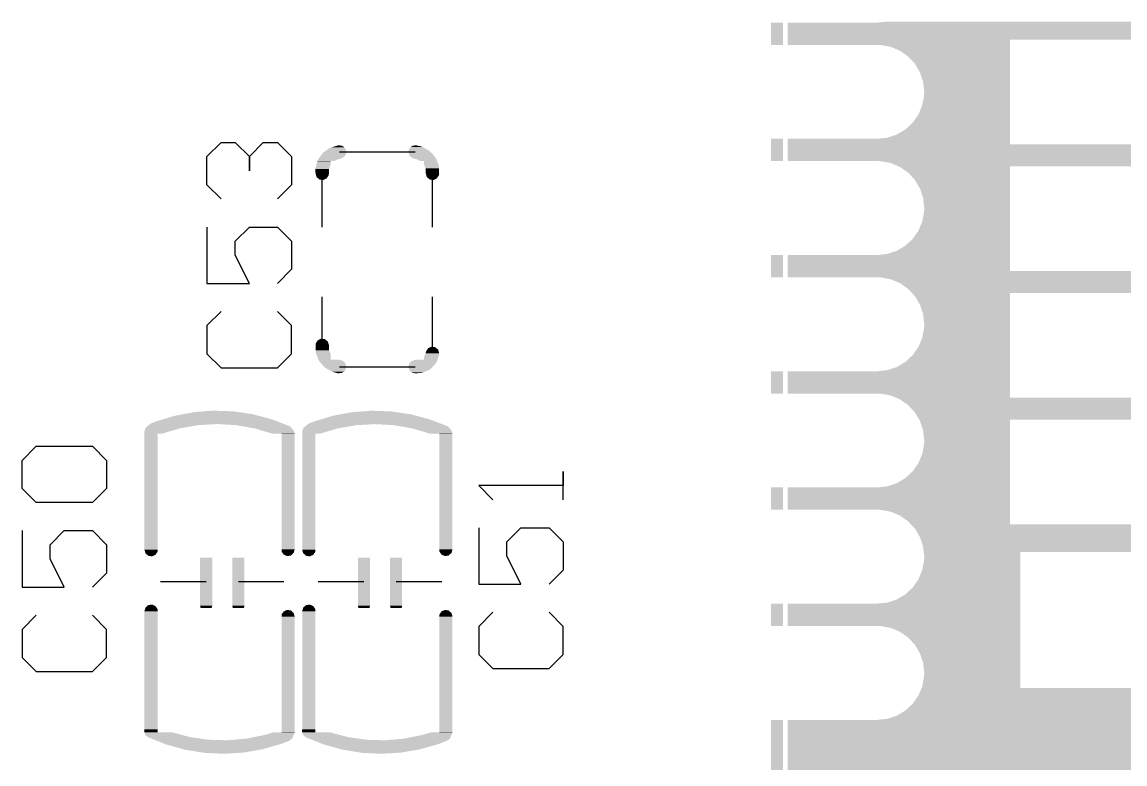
# Model space of a CAD drawing. Extents: x 0 to 3.48, y -0.08 to 2.34.
# Drawn here: x 0.823 to 1.234, y 1.3798 to 1.6562 of the extents above; entities that cross this region are included whole.
import ezdxf

# ---------------------------------------------------------------- set-up
doc = ezdxf.new("R2010")
doc.units = 0
doc.layers.add('GTO', color=7, linetype='Continuous')

msp = doc.modelspace()

# ---------------------------------------------------------------- linework, layer by layer
at = {"layer": 'GTO'}
for points in [[(0.8972, 1.5903), (0.8919, 1.5956), (0.8919, 1.6061), (0.8972, 1.6113), (0.9024, 1.6113), (0.9077, 1.6061), (0.9077, 1.6008), (0.9077, 1.6061), (0.9129, 1.6113), (0.9182, 1.6113), (0.9234, 1.6061), (0.9234, 1.5956), (0.9182, 1.5903)], [(0.94135, 1.60781), (0.96946, 1.60781)], [(0.93486, 1.5798), (0.93486, 1.59981)], [(0.97594, 1.5798), (0.97594, 1.59981)], [(0.8919, 1.5798), (0.8919, 1.5588), (0.9077, 1.5588), (0.9024, 1.5693), (0.9024, 1.5746), (0.9077, 1.5798), (0.9182, 1.5798), (0.9234, 1.5746), (0.9234, 1.5641), (0.9182, 1.5588)], [(0.93486, 1.53579), (0.93486, 1.5538)], [(0.97594, 1.53279), (0.97594, 1.5538)], [(0.8972, 1.5484), (0.8919, 1.5431), (0.8919, 1.5326), (0.8972, 1.5274), (0.9182, 1.5274), (0.9234, 1.5326), (0.9234, 1.5431), (0.9182, 1.5484)], [(0.94135, 1.52779), (0.96946, 1.52779)], [(0.8282, 1.4772), (0.823, 1.4824), (0.823, 1.4929), (0.8282, 1.4982), (0.8492, 1.4982), (0.8545, 1.4929), (0.8545, 1.4824), (0.8492, 1.4772), (0.8282, 1.4772)], [(1.0247, 1.4782), (1.0247, 1.4887), (1.0247, 1.4835), (0.9932, 1.4835), (0.9984, 1.4782)], [(0.9932, 1.4678), (0.9932, 1.4468), (1.0089, 1.4468), (1.0037, 1.4573), (1.0037, 1.4625), (1.0089, 1.4678), (1.0194, 1.4678), (1.0247, 1.4625), (1.0247, 1.452), (1.0194, 1.4468)], [(0.823, 1.4667), (0.823, 1.4457), (0.8387, 1.4457), (0.8335, 1.4562), (0.8335, 1.4614), (0.8387, 1.4667), (0.8492, 1.4667), (0.8545, 1.4614), (0.8545, 1.4509), (0.8492, 1.4457)], [(0.8746, 1.4477), (0.8916, 1.4477)], [(0.9036, 1.4477), (0.9206, 1.4477)], [(0.9334, 1.4477), (0.9504, 1.4477)], [(0.9624, 1.4477), (0.9794, 1.4477)], [(0.8282, 1.4352), (0.823, 1.4299), (0.823, 1.4194), (0.8282, 1.4142), (0.8492, 1.4142), (0.8545, 1.4194), (0.8545, 1.4299), (0.8492, 1.4352)], [(0.9984, 1.4363), (0.9932, 1.431), (0.9932, 1.4205), (0.9984, 1.4153), (1.0194, 1.4153), (1.0247, 1.4205), (1.0247, 1.431), (1.0194, 1.4363)]]:
    msp.add_lwpolyline(points, dxfattribs=at)
for points in [[(1.1417, 1.656), (1.14542, 1.6564), (1.34865, 1.656), (1.34865, 1.6564)], [(1.10205, 1.6477), (1.10205, 1.656), (1.10655, 1.6477), (1.10655, 1.656)], [(1.10205, 1.656), (1.10205, 1.656), (1.10655, 1.656), (1.10205, 1.656)], [(1.10825, 1.6497), (1.10825, 1.656), (1.34865, 1.6497), (1.34865, 1.656)], [(1.10825, 1.64969), (1.10825, 1.6497), (1.19113, 1.64969), (1.19114, 1.6497)], [(1.10825, 1.6477), (1.10825, 1.64969), (1.19113, 1.6477), (1.19113, 1.64969)], [(1.14299, 1.64765), (1.1417, 1.6477), (1.19113, 1.64765), (1.19113, 1.6477)], [(1.14666, 1.64698), (1.14299, 1.64765), (1.19113, 1.64698), (1.19113, 1.64765)], [(1.15011, 1.64555), (1.14666, 1.64698), (1.19113, 1.64555), (1.19113, 1.64698)], [(1.15318, 1.64341), (1.15011, 1.64555), (1.19113, 1.64341), (1.19113, 1.64555)], [(1.15572, 1.64068), (1.15318, 1.64341), (1.19113, 1.64068), (1.19113, 1.64341)], [(1.15762, 1.63746), (1.15572, 1.64068), (1.19113, 1.63746), (1.19113, 1.64068)], [(1.1588, 1.63392), (1.15762, 1.63746), (1.19113, 1.63392), (1.19113, 1.63746)], [(1.1592, 1.6302), (1.1588, 1.63392), (1.19113, 1.6302), (1.19113, 1.63392)], [(1.15848, 1.62524), (1.15915, 1.62892), (1.19113, 1.62524), (1.19113, 1.62892)], [(1.15915, 1.62892), (1.1592, 1.6302), (1.19113, 1.62892), (1.19113, 1.6302)], [(1.15705, 1.62179), (1.15848, 1.62524), (1.19113, 1.62179), (1.19113, 1.62524)], [(1.15491, 1.61872), (1.15705, 1.62179), (1.19113, 1.61872), (1.19113, 1.62179)], [(1.14896, 1.61428), (1.15218, 1.61618), (1.19113, 1.61428), (1.19113, 1.61618)], [(1.15218, 1.61618), (1.15491, 1.61872), (1.19113, 1.61618), (1.19113, 1.61872)], [(1.10205, 1.6044), (1.10205, 1.6127), (1.10655, 1.6044), (1.10655, 1.6127)], [(1.10205, 1.6127), (1.10205, 1.6127), (1.10655, 1.6127), (1.10205, 1.6127)], [(1.10825, 1.61071), (1.10825, 1.6127), (1.19113, 1.61071), (1.19113, 1.6127)], [(1.1417, 1.6127), (1.14542, 1.6131), (1.19113, 1.6127), (1.19113, 1.6131)], [(1.14542, 1.6131), (1.14896, 1.61428), (1.19113, 1.6131), (1.19113, 1.61428)], [(0.93415, 1.60618), (0.93484, 1.60712), (0.94324, 1.60618), (0.94367, 1.60712)], [(0.93484, 1.60712), (0.93516, 1.60745), (0.94367, 1.60712), (0.94382, 1.60745)], [(0.93516, 1.60745), (0.93543, 1.60771), (0.94382, 1.60745), (0.94384, 1.60771)], [(0.93543, 1.60771), (0.93558, 1.60781), (0.94384, 1.60771), (0.94385, 1.60781)], [(0.93558, 1.60781), (0.93748, 1.60914), (0.94385, 1.60781), (0.94346, 1.60914)], [(0.93748, 1.60914), (0.93751, 1.60916), (0.94346, 1.60914), (0.94346, 1.60916)], [(0.93751, 1.60916), (0.9382, 1.60949), (0.94346, 1.60916), (0.94308, 1.60949)], [(0.9382, 1.60949), (0.9402, 1.61008), (0.94308, 1.60949), (0.9424, 1.61008)], [(0.9402, 1.61008), (0.94064, 1.61021), (0.9424, 1.61008), (0.94155, 1.61021)], [(0.94064, 1.61021), (0.94102, 1.61029), (0.94155, 1.61021), (0.94102, 1.61029)], [(0.96696, 1.60789), (0.96697, 1.60807), (0.97517, 1.60789), (0.97493, 1.60807)], [(0.96696, 1.60781), (0.96696, 1.60789), (0.97524, 1.60781), (0.97517, 1.60789)], [(0.96735, 1.60647), (0.96696, 1.60781), (0.97646, 1.60647), (0.97524, 1.60781)], [(0.96697, 1.60807), (0.9671, 1.6084), (0.97493, 1.60807), (0.97452, 1.6084)], [(0.9671, 1.6084), (0.9675, 1.60937), (0.97452, 1.6084), (0.97275, 1.60937)], [(0.9675, 1.60937), (0.96784, 1.60961), (0.97275, 1.60937), (0.97232, 1.60961)], [(0.96784, 1.60961), (0.96817, 1.60985), (0.97232, 1.60961), (0.9717, 1.60985)], [(0.96817, 1.60985), (0.96864, 1.61018), (0.9717, 1.60985), (0.97032, 1.61018)], [(0.96864, 1.61018), (0.97004, 1.61025), (0.97032, 1.61018), (0.97004, 1.61025)], [(1.10825, 1.6107), (1.10825, 1.61071), (1.19113, 1.6107), (1.19113, 1.61071)], [(1.10825, 1.6044), (1.10825, 1.6107), (1.34865, 1.6044), (1.34865, 1.6107)], [(1.10825, 1.6107), (1.10825, 1.6107), (1.24187, 1.6107), (1.19113, 1.6107)], [(0.93255, 1.60259), (0.93266, 1.603), (0.93774, 1.60259), (0.93803, 1.603)], [(0.93266, 1.603), (0.93304, 1.60435), (0.93803, 1.603), (0.93803, 1.60435)], [(0.93304, 1.60436), (0.93309, 1.60447), (0.93803, 1.60436), (0.93803, 1.60447)], [(0.93304, 1.60435), (0.93304, 1.60436), (0.93803, 1.60435), (0.93803, 1.60436)], [(0.93309, 1.60448), (0.93325, 1.60481), (0.93953, 1.60448), (0.94001, 1.60481)], [(0.93309, 1.60447), (0.93309, 1.60448), (0.93803, 1.60447), (0.93803, 1.60448)], [(0.93325, 1.60481), (0.93342, 1.60515), (0.94001, 1.60481), (0.94116, 1.60515)], [(0.93342, 1.60515), (0.93361, 1.60542), (0.94116, 1.60515), (0.94206, 1.60542)], [(0.93361, 1.60542), (0.93415, 1.60618), (0.94206, 1.60542), (0.94324, 1.60618)], [(0.9678, 1.60608), (0.96735, 1.60647), (0.97682, 1.60608), (0.97646, 1.60647)], [(0.9684, 1.60555), (0.9678, 1.60608), (0.97715, 1.60555), (0.97682, 1.60608)], [(0.96887, 1.60538), (0.9684, 1.60555), (0.97725, 1.60538), (0.97715, 1.60555)], [(0.96904, 1.60535), (0.96887, 1.60538), (0.97728, 1.60535), (0.97725, 1.60538)], [(0.9702, 1.60506), (0.96904, 1.60535), (0.9774, 1.60506), (0.97728, 1.60535)], [(0.97128, 1.60448), (0.97021, 1.60506), (0.97764, 1.60448), (0.9774, 1.60506)], [(0.97128, 1.60447), (0.97128, 1.60448), (0.97764, 1.60447), (0.97764, 1.60448)], [(0.97278, 1.60313), (0.97278, 1.60447), (0.97819, 1.60313), (0.97764, 1.60447)], [(0.97278, 1.60309), (0.97278, 1.60313), (0.9782, 1.60309), (0.97819, 1.60313)], [(0.97282, 1.60304), (0.97278, 1.60309), (0.97821, 1.60304), (0.9782, 1.60309)], [(0.97314, 1.60225), (0.97282, 1.60304), (0.97837, 1.60225), (0.97821, 1.60304)], [(1.14299, 1.60435), (1.1417, 1.6044), (1.34865, 1.60435), (1.34865, 1.6044)], [(1.14666, 1.60368), (1.14299, 1.60435), (1.34865, 1.60368), (1.34865, 1.60435)], [(1.1495, 1.6025), (1.14666, 1.60368), (1.34865, 1.6025), (1.34865, 1.60368)], [(0.93231, 1.60139), (0.9324, 1.60206), (0.9374, 1.60139), (0.93759, 1.60206)], [(0.93231, 1.60132), (0.93231, 1.60139), (0.93738, 1.60132), (0.9374, 1.60139)], [(0.93232, 1.6011), (0.93231, 1.60132), (0.93732, 1.6011), (0.93738, 1.60132)], [(0.93232, 1.60109), (0.93232, 1.6011), (0.93732, 1.60109), (0.93732, 1.6011)], [(0.93236, 1.59989), (0.93232, 1.60109), (0.93736, 1.59989), (0.93732, 1.60109)], [(0.93236, 1.59981), (0.93236, 1.59989), (0.93736, 1.59981), (0.93736, 1.59989)], [(0.93236, 1.59973), (0.93236, 1.59981), (0.93735, 1.59973), (0.93736, 1.59981)], [(0.93255, 1.59914), (0.93236, 1.59973), (0.93727, 1.59914), (0.93735, 1.59973)], [(0.9324, 1.60206), (0.93255, 1.60259), (0.93759, 1.60206), (0.93774, 1.60259)], [(0.9328, 1.5984), (0.93255, 1.59914), (0.93681, 1.5984), (0.93727, 1.59914)], [(0.97317, 1.6022), (0.97314, 1.60225), (0.97838, 1.6022), (0.97837, 1.60225)], [(0.97339, 1.60166), (0.97317, 1.6022), (0.97839, 1.60166), (0.97838, 1.6022)], [(0.97339, 1.60165), (0.97339, 1.60166), (0.97839, 1.60165), (0.97839, 1.60166)], [(0.97344, 1.59988), (0.97339, 1.60165), (0.97844, 1.59988), (0.97839, 1.60165)], [(0.97344, 1.59981), (0.97344, 1.59988), (0.97844, 1.59981), (0.97844, 1.59988)], [(0.97345, 1.59974), (0.97344, 1.59981), (0.97843, 1.59974), (0.97844, 1.59981)], [(0.97363, 1.59917), (0.97345, 1.59974), (0.97835, 1.59917), (0.97843, 1.59974)], [(0.97388, 1.59841), (0.97363, 1.59917), (0.97789, 1.59841), (0.97835, 1.59917)], [(1.14952, 1.60249), (1.1495, 1.6025), (1.19113, 1.60249), (1.19114, 1.6025)], [(1.15011, 1.60225), (1.14952, 1.60249), (1.19113, 1.60225), (1.19113, 1.60249)], [(1.15318, 1.60011), (1.15011, 1.60225), (1.19113, 1.60011), (1.19113, 1.60225)], [(1.15572, 1.59738), (1.15318, 1.60011), (1.19113, 1.59738), (1.19113, 1.60011)], [(0.93334, 1.59795), (0.9328, 1.5984), (0.93653, 1.59795), (0.93681, 1.5984)], [(0.93388, 1.59751), (0.93334, 1.59795), (0.93562, 1.59751), (0.93653, 1.59795)], [(0.93527, 1.59735), (0.93388, 1.59751), (0.93527, 1.59735), (0.93562, 1.59751)], [(0.97442, 1.59797), (0.97388, 1.59841), (0.97762, 1.59797), (0.97789, 1.59841)], [(0.97497, 1.59753), (0.97442, 1.59797), (0.9767, 1.59753), (0.97762, 1.59797)], [(0.97636, 1.59736), (0.97497, 1.59753), (0.97636, 1.59736), (0.9767, 1.59753)], [(1.15762, 1.59416), (1.15572, 1.59738), (1.19113, 1.59416), (1.19113, 1.59738)], [(1.1588, 1.59062), (1.15762, 1.59416), (1.19113, 1.59062), (1.19113, 1.59416)], [(1.1592, 1.5869), (1.1588, 1.59062), (1.19113, 1.5869), (1.19113, 1.59062)], [(1.15915, 1.58562), (1.1592, 1.5869), (1.19113, 1.58562), (1.19113, 1.5869)], [(1.15848, 1.58194), (1.15915, 1.58562), (1.19113, 1.58194), (1.19113, 1.58562)], [(1.15491, 1.57542), (1.15705, 1.57849), (1.19113, 1.57542), (1.19113, 1.57849)], [(1.15705, 1.57849), (1.15848, 1.58194), (1.19113, 1.57849), (1.19113, 1.58194)], [(1.15218, 1.57288), (1.15491, 1.57542), (1.19113, 1.57288), (1.19113, 1.57542)], [(1.14542, 1.5698), (1.14896, 1.57098), (1.19113, 1.5698), (1.19113, 1.57098)], [(1.14896, 1.57098), (1.15218, 1.57288), (1.19113, 1.57098), (1.19113, 1.57288)], [(1.10205, 1.5611), (1.10205, 1.5694), (1.10655, 1.5611), (1.10655, 1.5694)], [(1.10205, 1.5694), (1.10205, 1.5694), (1.10655, 1.5694), (1.10205, 1.5694)], [(1.10825, 1.56351), (1.10825, 1.5694), (1.19113, 1.56351), (1.19113, 1.5694)], [(1.1417, 1.5694), (1.14542, 1.5698), (1.19113, 1.5694), (1.19113, 1.5698)], [(1.10825, 1.5635), (1.10825, 1.56351), (1.19113, 1.5635), (1.19113, 1.56351)], [(1.10825, 1.5611), (1.10825, 1.5635), (1.80115, 1.5611), (1.80115, 1.5635)], [(1.10825, 1.5635), (1.10825, 1.5635), (1.24187, 1.5635), (1.19113, 1.5635)], [(1.14299, 1.56105), (1.1417, 1.5611), (1.75926, 1.56105), (1.7597, 1.5611)], [(1.14491, 1.5607), (1.14299, 1.56105), (1.75599, 1.5607), (1.75926, 1.56105)], [(1.14666, 1.56038), (1.14491, 1.5607), (1.75503, 1.56038), (1.75599, 1.5607)], [(1.14873, 1.55952), (1.14666, 1.56038), (1.75244, 1.55952), (1.75503, 1.56038)], [(1.15011, 1.55895), (1.14873, 1.55952), (1.75147, 1.55895), (1.75244, 1.55952)], [(1.15202, 1.55762), (1.15011, 1.55895), (1.74923, 1.55762), (1.75147, 1.55895)], [(1.15318, 1.55681), (1.15202, 1.55762), (1.74836, 1.55681), (1.74923, 1.55762)], [(1.15458, 1.5553), (1.15318, 1.55681), (1.74673, 1.5553), (1.74836, 1.55681)], [(1.15459, 1.55529), (1.15458, 1.5553), (1.19113, 1.55529), (1.19114, 1.5553)], [(1.15572, 1.55408), (1.15459, 1.55529), (1.19113, 1.55408), (1.19113, 1.55529)], [(1.15762, 1.55086), (1.15572, 1.55408), (1.19113, 1.55086), (1.19113, 1.55408)], [(1.1588, 1.54732), (1.15762, 1.55086), (1.19113, 1.54732), (1.19113, 1.55086)], [(1.1592, 1.5436), (1.1588, 1.54732), (1.19113, 1.5436), (1.19113, 1.54732)], [(1.15848, 1.53864), (1.15915, 1.54232), (1.19113, 1.53864), (1.19113, 1.54232)], [(1.15915, 1.54232), (1.1592, 1.5436), (1.19113, 1.54232), (1.19113, 1.5436)], [(0.93245, 1.53644), (0.93291, 1.53719), (0.93717, 1.53644), (0.93692, 1.53719)], [(0.93291, 1.53719), (0.93319, 1.53763), (0.93692, 1.53719), (0.93638, 1.53763)], [(0.93319, 1.53763), (0.93411, 1.53807), (0.93638, 1.53763), (0.93584, 1.53807)], [(0.93411, 1.53807), (0.93445, 1.53824), (0.93584, 1.53807), (0.93445, 1.53824)], [(1.15705, 1.53519), (1.15848, 1.53864), (1.19113, 1.53519), (1.19113, 1.53864)], [(0.93236, 1.53579), (0.93237, 1.53586), (0.93736, 1.53579), (0.93736, 1.53586)], [(0.93236, 1.53572), (0.93236, 1.53579), (0.93736, 1.53572), (0.93736, 1.53579)], [(0.93241, 1.53395), (0.93236, 1.53572), (0.93741, 1.53395), (0.93736, 1.53572)], [(0.93237, 1.53586), (0.93245, 1.53644), (0.93736, 1.53586), (0.93717, 1.53644)], [(0.93243, 1.53341), (0.93241, 1.53395), (0.93764, 1.53341), (0.93741, 1.53395)], [(0.93243, 1.53335), (0.93243, 1.53341), (0.93766, 1.53335), (0.93764, 1.53341)], [(0.9326, 1.53256), (0.93243, 1.53335), (0.93798, 1.53256), (0.93766, 1.53335)], [(0.97334, 1.53279), (0.97347, 1.53312), (0.97844, 1.53279), (0.97835, 1.53312)], [(0.97347, 1.53312), (0.97356, 1.53352), (0.97835, 1.53312), (0.97823, 1.53352)], [(0.97356, 1.53352), (0.97396, 1.53413), (0.97823, 1.53352), (0.97805, 1.53413)], [(0.97396, 1.53413), (0.97433, 1.53469), (0.97805, 1.53413), (0.97741, 1.53469)], [(0.97433, 1.53469), (0.97514, 1.53505), (0.97741, 1.53469), (0.97699, 1.53505)], [(0.97514, 1.53505), (0.97561, 1.53526), (0.97699, 1.53505), (0.97561, 1.53526)], [(1.15491, 1.53212), (1.15705, 1.53519), (1.19113, 1.53212), (1.19113, 1.53519)], [(0.93261, 1.53251), (0.9326, 1.53256), (0.93803, 1.53251), (0.93798, 1.53256)], [(0.93262, 1.53247), (0.93261, 1.53251), (0.93803, 1.53247), (0.93803, 1.53251)], [(0.93345, 1.53043), (0.93262, 1.53247), (0.93803, 1.53043), (0.93803, 1.53247)], [(0.93353, 1.53025), (0.93346, 1.53043), (0.94177, 1.53025), (0.94106, 1.53043)], [(0.93355, 1.53022), (0.93353, 1.53025), (0.94193, 1.53022), (0.94177, 1.53025)], [(0.93365, 1.53005), (0.93355, 1.53022), (0.9424, 1.53005), (0.94193, 1.53022)], [(0.93399, 1.52952), (0.93365, 1.53005), (0.94301, 1.52952), (0.9424, 1.53005)], [(0.93435, 1.52913), (0.93399, 1.52952), (0.94346, 1.52913), (0.94301, 1.52952)], [(0.93557, 1.52779), (0.93435, 1.52913), (0.94385, 1.52779), (0.94346, 1.52913)], [(0.96726, 1.52885), (0.96787, 1.52968), (0.97702, 1.52885), (0.97753, 1.52968)], [(0.96787, 1.52968), (0.96792, 1.52976), (0.97753, 1.52968), (0.97756, 1.52976)], [(0.96792, 1.52976), (0.96923, 1.53027), (0.97756, 1.52976), (0.97775, 1.53027)], [(0.96923, 1.53027), (0.97084, 1.53042), (0.97775, 1.53027), (0.9778, 1.53042)], [(0.97084, 1.53042), (0.97084, 1.53043), (0.9778, 1.53042), (0.9778, 1.53043)], [(0.97277, 1.53043), (0.97278, 1.53043), (0.9778, 1.53043), (0.97781, 1.53043)], [(0.97278, 1.53163), (0.97281, 1.53166), (0.97825, 1.53163), (0.97826, 1.53166)], [(0.97278, 1.53043), (0.97278, 1.53163), (0.97781, 1.53043), (0.97825, 1.53163)], [(0.97281, 1.53166), (0.97301, 1.53188), (0.97826, 1.53166), (0.97831, 1.53188)], [(0.97301, 1.53188), (0.97314, 1.53222), (0.97831, 1.53188), (0.97839, 1.53222)], [(0.97314, 1.53222), (0.97323, 1.53248), (0.97839, 1.53222), (0.97843, 1.53248)], [(0.97323, 1.53248), (0.97334, 1.53279), (0.97843, 1.53248), (0.97844, 1.53279)], [(1.14896, 1.52768), (1.15218, 1.52958), (1.19113, 1.52768), (1.19113, 1.52958)], [(1.15218, 1.52958), (1.15491, 1.53212), (1.19113, 1.52958), (1.19113, 1.53212)], [(0.93564, 1.52771), (0.93557, 1.52779), (0.94384, 1.52771), (0.94385, 1.52779)], [(0.93587, 1.52753), (0.93564, 1.52771), (0.94383, 1.52753), (0.94384, 1.52771)], [(0.93629, 1.5272), (0.93587, 1.52753), (0.9437, 1.5272), (0.94383, 1.52753)], [(0.93805, 1.52623), (0.93629, 1.5272), (0.9433, 1.52623), (0.9437, 1.5272)], [(0.93849, 1.52599), (0.93805, 1.52623), (0.94297, 1.52599), (0.9433, 1.52623)], [(0.93911, 1.52575), (0.93849, 1.52599), (0.94263, 1.52575), (0.94297, 1.52599)], [(0.94049, 1.52542), (0.93911, 1.52575), (0.94216, 1.52542), (0.94263, 1.52575)], [(0.94076, 1.52535), (0.94049, 1.52542), (0.94076, 1.52535), (0.94216, 1.52542)], [(0.96696, 1.52779), (0.9671, 1.52863), (0.97603, 1.52779), (0.97681, 1.52863)], [(0.96711, 1.52726), (0.96696, 1.52779), (0.97554, 1.52726), (0.97603, 1.52779)], [(0.9671, 1.52863), (0.96726, 1.52885), (0.97681, 1.52863), (0.97702, 1.52885)], [(0.96727, 1.52671), (0.96711, 1.52726), (0.9748, 1.52671), (0.97554, 1.52726)], [(0.96735, 1.52644), (0.96727, 1.52671), (0.97424, 1.52644), (0.9748, 1.52671)], [(0.96815, 1.52574), (0.96735, 1.52644), (0.97279, 1.52574), (0.97424, 1.52644)], [(0.9684, 1.52552), (0.96815, 1.52574), (0.97199, 1.52552), (0.97279, 1.52574)], [(0.96848, 1.5255), (0.9684, 1.52552), (0.97194, 1.5255), (0.97199, 1.52552)], [(0.96969, 1.5253), (0.96848, 1.5255), (0.96969, 1.5253), (0.97194, 1.5255)], [(1.10205, 1.5178), (1.10205, 1.5261), (1.10655, 1.5178), (1.10655, 1.5261)], [(1.10205, 1.5261), (1.10205, 1.5261), (1.10655, 1.5261), (1.10205, 1.5261)], [(1.10825, 1.5178), (1.10825, 1.5261), (1.19113, 1.5178), (1.19113, 1.5261)], [(1.1417, 1.5261), (1.14542, 1.5265), (1.19113, 1.5261), (1.19113, 1.5265)], [(1.14542, 1.5265), (1.14896, 1.52768), (1.19113, 1.5265), (1.19113, 1.52768)], [(1.14299, 1.51775), (1.1417, 1.5178), (1.19113, 1.51775), (1.19113, 1.5178)], [(1.14666, 1.51708), (1.14299, 1.51775), (1.19113, 1.51708), (1.19113, 1.51775)], [(1.14852, 1.51631), (1.14666, 1.51708), (1.19113, 1.51631), (1.19113, 1.51708)], [(1.14854, 1.5163), (1.14852, 1.51631), (1.19113, 1.5163), (1.19113, 1.51631)], [(1.15011, 1.51565), (1.14854, 1.5163), (1.2659, 1.51565), (1.2659, 1.5163)], [(1.14854, 1.5163), (1.14854, 1.5163), (1.24187, 1.5163), (1.19113, 1.5163)], [(1.15318, 1.51351), (1.15011, 1.51565), (1.2659, 1.51351), (1.2659, 1.51565)], [(1.15572, 1.51078), (1.15318, 1.51351), (1.2659, 1.51078), (1.2659, 1.51351)], [(0.87587, 1.50828), (0.87997, 1.50952), (0.91584, 1.50828), (0.91105, 1.50952)], [(0.87997, 1.50952), (0.88309, 1.51011), (0.91105, 1.50952), (0.90881, 1.51011)], [(0.88309, 1.51011), (0.88711, 1.51086), (0.90881, 1.51011), (0.90363, 1.51086)], [(0.88711, 1.51086), (0.89101, 1.51116), (0.90363, 1.51086), (0.90162, 1.51116)], [(0.89101, 1.51116), (0.89436, 1.51141), (0.90162, 1.51116), (0.89436, 1.51141)], [(0.93477, 1.50827), (0.93877, 1.50949), (0.97463, 1.50827), (0.96993, 1.50949)], [(0.93877, 1.50949), (0.94199, 1.5101), (0.96993, 1.50949), (0.9676, 1.5101)], [(0.94199, 1.5101), (0.94591, 1.51084), (0.9676, 1.5101), (0.96251, 1.51084)], [(0.94591, 1.51084), (0.94991, 1.51114), (0.96251, 1.51084), (0.96041, 1.51114)], [(0.94991, 1.51114), (0.95315, 1.51139), (0.96041, 1.51114), (0.95315, 1.51139)], [(1.15736, 1.508), (1.15572, 1.51078), (1.2659, 1.508), (1.2659, 1.51078)], [(0.8686, 1.5036), (0.86891, 1.50479), (0.87768, 1.5036), (0.88174, 1.50479)], [(0.86891, 1.50479), (0.86896, 1.50485), (0.88174, 1.50479), (0.88193, 1.50485)], [(0.86896, 1.50485), (0.86989, 1.50579), (0.88193, 1.50485), (0.88738, 1.50579)], [(0.86989, 1.50579), (0.87021, 1.50603), (0.88739, 1.50579), (0.88882, 1.50603)], [(0.86989, 1.50579), (0.86989, 1.50579), (0.88738, 1.50579), (0.88739, 1.50579)], [(0.87021, 1.50603), (0.87071, 1.50642), (0.88882, 1.50603), (0.89579, 1.50642)], [(0.87071, 1.50642), (0.87097, 1.50662), (0.92068, 1.50642), (0.92017, 1.50662)], [(0.87097, 1.50662), (0.87302, 1.50741), (0.92017, 1.50662), (0.91811, 1.50741)], [(0.87302, 1.50741), (0.87587, 1.50828), (0.91811, 1.50741), (0.91584, 1.50828)], [(0.90276, 1.50601), (0.89579, 1.50642), (0.92176, 1.50601), (0.92068, 1.50642)], [(0.90465, 1.50568), (0.90276, 1.50601), (0.92262, 1.50568), (0.92176, 1.50601)], [(0.90555, 1.50552), (0.90465, 1.50568), (0.92292, 1.50552), (0.92262, 1.50568)], [(0.90964, 1.50481), (0.90555, 1.50552), (0.92356, 1.50481), (0.92292, 1.50552)], [(0.91074, 1.50448), (0.90964, 1.50481), (0.92385, 1.50448), (0.92356, 1.50481)], [(0.91075, 1.50448), (0.91074, 1.50448), (0.92386, 1.50448), (0.92385, 1.50448)], [(0.91222, 1.50404), (0.91075, 1.50448), (0.92421, 1.50404), (0.92386, 1.50448)], [(0.9274, 1.5036), (0.92776, 1.50482), (0.93658, 1.5036), (0.94073, 1.50482)], [(0.92776, 1.50482), (0.9278, 1.50495), (0.94073, 1.50482), (0.94149, 1.50495)], [(0.9278, 1.50495), (0.92885, 1.50587), (0.94149, 1.50495), (0.9468, 1.50587)], [(0.92885, 1.50587), (0.92886, 1.50587), (0.9468, 1.50587), (0.94682, 1.50587)], [(0.92886, 1.50587), (0.92904, 1.50601), (0.94682, 1.50587), (0.94761, 1.50601)], [(0.92904, 1.50601), (0.92958, 1.5064), (0.94761, 1.50601), (0.95458, 1.5064)], [(0.92958, 1.5064), (0.92987, 1.50662), (0.97953, 1.5064), (0.97897, 1.50662)], [(0.92987, 1.50662), (0.93183, 1.50737), (0.97897, 1.50662), (0.97699, 1.50737)], [(0.93183, 1.50737), (0.93477, 1.50827), (0.97699, 1.50737), (0.97463, 1.50827)], [(0.96155, 1.506), (0.95458, 1.5064), (0.98059, 1.506), (0.97953, 1.5064)], [(0.96337, 1.50568), (0.96155, 1.506), (0.98142, 1.50568), (0.98059, 1.506)], [(0.96428, 1.50552), (0.96337, 1.50568), (0.98172, 1.50552), (0.98142, 1.50568)], [(0.96843, 1.5048), (0.96428, 1.50552), (0.98237, 1.5048), (0.98172, 1.50552)], [(0.96951, 1.50448), (0.96843, 1.5048), (0.98265, 1.50448), (0.98237, 1.5048)], [(0.96952, 1.50448), (0.96951, 1.50448), (0.98266, 1.50448), (0.98265, 1.50448)], [(0.971, 1.50404), (0.96952, 1.50448), (0.98301, 1.50404), (0.98266, 1.50448)], [(1.15737, 1.50799), (1.15736, 1.508), (1.19113, 1.50799), (1.19114, 1.508)], [(1.15762, 1.50756), (1.15737, 1.50799), (1.19113, 1.50756), (1.19113, 1.50799)], [(1.1588, 1.50402), (1.15762, 1.50756), (1.19113, 1.50402), (1.19113, 1.50756)], [(0.8686, 1.50282), (0.8686, 1.5036), (0.87505, 1.50282), (0.87768, 1.5036)], [(0.8686, 1.4596), (0.8686, 1.50282), (0.87348, 1.4596), (0.87348, 1.50282)], [(0.91634, 1.50283), (0.91222, 1.50404), (0.92457, 1.50283), (0.92421, 1.50404)], [(0.91972, 1.50282), (0.91634, 1.50283), (0.92457, 1.50282), (0.92457, 1.50283)], [(0.91973, 1.5027), (0.91973, 1.50282), (0.9246, 1.5027), (0.92457, 1.50282)], [(0.91973, 1.4597), (0.91973, 1.5027), (0.9246, 1.4597), (0.9246, 1.5027)], [(0.9274, 1.50282), (0.9274, 1.5036), (0.93395, 1.50282), (0.93658, 1.5036)], [(0.9274, 1.50282), (0.9274, 1.50282), (0.93228, 1.50282), (0.93229, 1.50282)], [(0.9274, 1.4596), (0.9274, 1.50282), (0.93228, 1.4596), (0.93228, 1.50282)], [(0.97513, 1.50283), (0.971, 1.50404), (0.98337, 1.50283), (0.98301, 1.50404)], [(0.97852, 1.50282), (0.97513, 1.50283), (0.98337, 1.50282), (0.98337, 1.50283)], [(0.97853, 1.5027), (0.97853, 1.50282), (0.9834, 1.5027), (0.98337, 1.50282)], [(0.97853, 1.4597), (0.97853, 1.5027), (0.9834, 1.4597), (0.9834, 1.5027)], [(1.1592, 1.5003), (1.1588, 1.50402), (1.19113, 1.5003), (1.19113, 1.50402)], [(1.15915, 1.49902), (1.1592, 1.5003), (1.19113, 1.49902), (1.19113, 1.5003)], [(1.15848, 1.49534), (1.15915, 1.49902), (1.19113, 1.49534), (1.19113, 1.49902)], [(1.15705, 1.49189), (1.15848, 1.49534), (1.19113, 1.49189), (1.19113, 1.49534)], [(1.15218, 1.48628), (1.15491, 1.48882), (1.19113, 1.48628), (1.19113, 1.48882)], [(1.15491, 1.48882), (1.15705, 1.49189), (1.19113, 1.48882), (1.19113, 1.49189)], [(1.14542, 1.4832), (1.14896, 1.48438), (1.19113, 1.4832), (1.19113, 1.48438)], [(1.14896, 1.48438), (1.15218, 1.48628), (1.19113, 1.48438), (1.19113, 1.48628)], [(1.10205, 1.4745), (1.10205, 1.4828), (1.10655, 1.4745), (1.10655, 1.4828)], [(1.10205, 1.4828), (1.10205, 1.4828), (1.10655, 1.4828), (1.10205, 1.4828)], [(1.10825, 1.4745), (1.10825, 1.4828), (1.19113, 1.4745), (1.19113, 1.4828)], [(1.1417, 1.4828), (1.14542, 1.4832), (1.19113, 1.4828), (1.19113, 1.4832)], [(1.14299, 1.47445), (1.1417, 1.4745), (1.19113, 1.47445), (1.19113, 1.4745)], [(1.14666, 1.47378), (1.14299, 1.47445), (1.19113, 1.47378), (1.19113, 1.47445)], [(1.15011, 1.47235), (1.14666, 1.47378), (1.19113, 1.47235), (1.19113, 1.47378)], [(1.15318, 1.47021), (1.15011, 1.47235), (1.19113, 1.47021), (1.19113, 1.47235)], [(1.1543, 1.46901), (1.15318, 1.47021), (1.19113, 1.46901), (1.19113, 1.47021)], [(1.1543, 1.469), (1.1543, 1.46901), (1.19113, 1.469), (1.19113, 1.46901)], [(1.15479, 1.46848), (1.1543, 1.469), (1.74649, 1.46848), (1.74705, 1.469)], [(1.1543, 1.469), (1.1543, 1.469), (1.24187, 1.469), (1.19113, 1.469)], [(1.15572, 1.46748), (1.15479, 1.46848), (1.74579, 1.46748), (1.74649, 1.46848)], [(1.15694, 1.46541), (1.15572, 1.46748), (1.74435, 1.46541), (1.74579, 1.46748)], [(1.15762, 1.46426), (1.15694, 1.46541), (1.74388, 1.46426), (1.74435, 1.46541)], [(1.15839, 1.46196), (1.15762, 1.46426), (1.74292, 1.46196), (1.74388, 1.46426)], [(0.86883, 1.45882), (0.8686, 1.4596), (0.87348, 1.45882), (0.87348, 1.4596)], [(0.91973, 1.45892), (0.91973, 1.4597), (0.92438, 1.45892), (0.9246, 1.4597)], [(0.92763, 1.45882), (0.9274, 1.4596), (0.93228, 1.45882), (0.93228, 1.4596)], [(0.97853, 1.45892), (0.97853, 1.4597), (0.98318, 1.45892), (0.9834, 1.4597)], [(1.1588, 1.46071), (1.15839, 1.46196), (1.74269, 1.46071), (1.74292, 1.46196)], [(1.15901, 1.45878), (1.1588, 1.46071), (1.74234, 1.45878), (1.74269, 1.46071)], [(0.86899, 1.45826), (0.86883, 1.45882), (0.8731, 1.45826), (0.87348, 1.45882)], [(0.86964, 1.45769), (0.86899, 1.45826), (0.87271, 1.45769), (0.8731, 1.45826)], [(0.87005, 1.45733), (0.86964, 1.45769), (0.87191, 1.45733), (0.87271, 1.45769)], [(0.87143, 1.45712), (0.87005, 1.45733), (0.87143, 1.45712), (0.87191, 1.45733)], [(0.88935, 1.4387), (0.88935, 1.45658), (0.89385, 1.4387), (0.89385, 1.45658)], [(0.88935, 1.45658), (0.88935, 1.45658), (0.89385, 1.45658), (0.88935, 1.45658)], [(0.90135, 1.4387), (0.90135, 1.45658), (0.90585, 1.4387), (0.90585, 1.45658)], [(0.90135, 1.45658), (0.90135, 1.45658), (0.90585, 1.45658), (0.90135, 1.45658)], [(0.92009, 1.45839), (0.91973, 1.45892), (0.92423, 1.45839), (0.92438, 1.45892)], [(0.92052, 1.45777), (0.92009, 1.45839), (0.92354, 1.45777), (0.92423, 1.45839)], [(0.92126, 1.45745), (0.92052, 1.45777), (0.92319, 1.45745), (0.92354, 1.45777)], [(0.92181, 1.45722), (0.92126, 1.45745), (0.92181, 1.45722), (0.92319, 1.45745)], [(0.92779, 1.45826), (0.92763, 1.45882), (0.9319, 1.45826), (0.93228, 1.45882)], [(0.92844, 1.45769), (0.92779, 1.45826), (0.93151, 1.45769), (0.9319, 1.45826)], [(0.92885, 1.45733), (0.92844, 1.45769), (0.93071, 1.45733), (0.93151, 1.45769)], [(0.93023, 1.45712), (0.92885, 1.45733), (0.93023, 1.45712), (0.93071, 1.45733)], [(0.94815, 1.4387), (0.94815, 1.45658), (0.95265, 1.4387), (0.95265, 1.45658)], [(0.94815, 1.45658), (0.94815, 1.45658), (0.95265, 1.45658), (0.94815, 1.45658)], [(0.96015, 1.4387), (0.96015, 1.45658), (0.96465, 1.4387), (0.96465, 1.45658)], [(0.96015, 1.45658), (0.96015, 1.45658), (0.96465, 1.45658), (0.96015, 1.45658)], [(0.97889, 1.45839), (0.97853, 1.45892), (0.98303, 1.45839), (0.98318, 1.45892)], [(0.97932, 1.45777), (0.97889, 1.45839), (0.98234, 1.45777), (0.98303, 1.45839)], [(0.98006, 1.45745), (0.97932, 1.45777), (0.98199, 1.45745), (0.98234, 1.45777)], [(0.98061, 1.45722), (0.98006, 1.45745), (0.98061, 1.45722), (0.98199, 1.45745)], [(1.15848, 1.45204), (1.15915, 1.45572), (1.195, 1.45204), (1.195, 1.45572)], [(1.15901, 1.45877), (1.15901, 1.45878), (1.195, 1.45877), (1.19501, 1.45878)], [(1.1592, 1.457), (1.15901, 1.45877), (1.195, 1.457), (1.195, 1.45877)], [(1.15915, 1.45572), (1.1592, 1.457), (1.195, 1.45572), (1.195, 1.457)], [(1.15705, 1.44859), (1.15848, 1.45204), (1.195, 1.44859), (1.195, 1.45204)], [(1.15491, 1.44552), (1.15705, 1.44859), (1.195, 1.44552), (1.195, 1.44859)], [(1.14896, 1.44108), (1.15218, 1.44298), (1.195, 1.44108), (1.195, 1.44298)], [(1.15218, 1.44298), (1.15491, 1.44552), (1.195, 1.44298), (1.195, 1.44552)], [(0.86897, 1.43801), (0.86966, 1.43863), (0.87311, 1.43801), (0.87268, 1.43863)], [(0.86966, 1.43863), (0.87001, 1.43895), (0.87268, 1.43863), (0.87194, 1.43895)], [(0.87001, 1.43895), (0.8714, 1.43918), (0.87194, 1.43895), (0.8714, 1.43918)], [(0.88953, 1.43783), (0.88935, 1.4387), (0.89367, 1.43783), (0.89385, 1.4387)], [(0.90153, 1.43783), (0.90135, 1.4387), (0.90567, 1.43783), (0.90585, 1.4387)], [(0.92777, 1.43801), (0.92846, 1.43863), (0.93191, 1.43801), (0.93148, 1.43863)], [(0.92846, 1.43863), (0.92881, 1.43895), (0.93148, 1.43863), (0.93074, 1.43895)], [(0.92881, 1.43895), (0.9302, 1.43918), (0.93074, 1.43895), (0.9302, 1.43918)], [(0.94833, 1.43783), (0.94815, 1.4387), (0.95247, 1.43783), (0.95265, 1.4387)], [(0.96033, 1.43783), (0.96015, 1.4387), (0.96447, 1.43783), (0.96465, 1.4387)], [(1.10205, 1.4312), (1.10205, 1.4395), (1.10655, 1.4312), (1.10655, 1.4395)], [(1.10205, 1.4395), (1.10205, 1.4395), (1.10655, 1.4395), (1.10205, 1.4395)], [(1.10825, 1.4312), (1.10825, 1.4395), (1.195, 1.4312), (1.195, 1.4395)], [(1.1417, 1.4395), (1.14542, 1.4399), (1.195, 1.4395), (1.195, 1.4399)], [(1.14542, 1.4399), (1.14896, 1.44108), (1.195, 1.4399), (1.195, 1.44108)], [(0.8686, 1.4367), (0.86882, 1.43748), (0.87348, 1.4367), (0.87348, 1.43748)], [(0.8686, 1.3927), (0.8686, 1.4367), (0.87348, 1.3927), (0.87348, 1.4367)], [(0.86882, 1.43748), (0.86897, 1.43801), (0.87348, 1.43748), (0.87311, 1.43801)], [(0.91973, 1.43548), (0.92011, 1.43604), (0.92437, 1.43548), (0.92421, 1.43604)], [(0.91973, 1.4347), (0.91973, 1.43548), (0.9246, 1.4347), (0.92437, 1.43548)], [(0.91973, 1.3917), (0.91973, 1.4347), (0.9246, 1.3917), (0.9246, 1.4347)], [(0.92011, 1.43604), (0.92049, 1.43661), (0.92421, 1.43604), (0.92356, 1.43661)], [(0.92049, 1.43661), (0.92129, 1.43697), (0.92356, 1.43661), (0.92316, 1.43697)], [(0.92129, 1.43697), (0.92177, 1.43718), (0.92316, 1.43697), (0.92177, 1.43718)], [(0.9274, 1.4367), (0.92762, 1.43748), (0.93228, 1.4367), (0.93228, 1.43748)], [(0.9274, 1.3927), (0.9274, 1.4367), (0.93228, 1.3927), (0.93228, 1.4367)], [(0.92762, 1.43748), (0.92777, 1.43801), (0.93228, 1.43748), (0.93191, 1.43801)], [(0.97853, 1.43548), (0.97891, 1.43604), (0.98317, 1.43548), (0.98301, 1.43604)], [(0.97853, 1.4347), (0.97853, 1.43548), (0.9834, 1.4347), (0.98317, 1.43548)], [(0.97853, 1.3917), (0.97853, 1.4347), (0.9834, 1.3917), (0.9834, 1.4347)], [(0.97891, 1.43604), (0.97929, 1.43661), (0.98301, 1.43604), (0.98236, 1.43661)], [(0.97929, 1.43661), (0.98009, 1.43697), (0.98236, 1.43661), (0.98196, 1.43697)], [(0.98009, 1.43697), (0.98057, 1.43718), (0.98196, 1.43697), (0.98057, 1.43718)], [(1.14299, 1.43115), (1.1417, 1.4312), (1.195, 1.43115), (1.195, 1.4312)], [(1.14666, 1.43048), (1.14299, 1.43115), (1.195, 1.43048), (1.195, 1.43115)], [(1.15011, 1.42905), (1.14666, 1.43048), (1.195, 1.42905), (1.195, 1.43048)], [(1.15318, 1.42691), (1.15011, 1.42905), (1.195, 1.42691), (1.195, 1.42905)], [(1.15572, 1.42418), (1.15318, 1.42691), (1.195, 1.42418), (1.195, 1.42691)], [(1.15762, 1.42096), (1.15572, 1.42418), (1.195, 1.42096), (1.195, 1.42418)], [(1.1588, 1.41742), (1.15762, 1.42096), (1.195, 1.41742), (1.195, 1.42096)], [(1.1592, 1.4137), (1.1588, 1.41742), (1.195, 1.4137), (1.195, 1.41742)], [(1.15848, 1.40874), (1.15915, 1.41242), (1.195, 1.40874), (1.195, 1.41242)], [(1.15915, 1.41242), (1.1592, 1.4137), (1.195, 1.41242), (1.195, 1.4137)], [(1.15705, 1.40529), (1.15753, 1.40644), (1.74446, 1.40529), (1.74378, 1.40644)], [(1.15753, 1.40644), (1.15819, 1.40803), (1.74378, 1.40644), (1.74325, 1.40803)], [(1.15819, 1.40803), (1.15848, 1.40874), (1.195, 1.40803), (1.195, 1.40874)], [(1.15819, 1.40803), (1.15819, 1.40803), (1.23399, 1.40803), (1.19501, 1.40803)], [(1.15819, 1.40803), (1.15819, 1.40803), (1.19501, 1.40803), (1.195, 1.40803)], [(1.23399, 1.40803), (1.23399, 1.40803), (1.28119, 1.40803), (1.24221, 1.40803)], [(1.15304, 1.40049), (1.15491, 1.40222), (1.74823, 1.40049), (1.74661, 1.40222)], [(1.15491, 1.40222), (1.15561, 1.40322), (1.74661, 1.40222), (1.74568, 1.40322)], [(1.15561, 1.40322), (1.15705, 1.40529), (1.74568, 1.40322), (1.74446, 1.40529)], [(1.14638, 1.39692), (1.14896, 1.39778), (1.75474, 1.39692), (1.75268, 1.39778)], [(1.14896, 1.39778), (1.14993, 1.39835), (1.75268, 1.39778), (1.75129, 1.39835)], [(1.14993, 1.39835), (1.15218, 1.39968), (1.75129, 1.39835), (1.74938, 1.39968)], [(1.15218, 1.39968), (1.15304, 1.40049), (1.74938, 1.39968), (1.74823, 1.40049)], [(1.10205, 1.32346), (1.10205, 1.3962), (1.10655, 1.32346), (1.10655, 1.3962)], [(1.10205, 1.3962), (1.10205, 1.3962), (1.10655, 1.3962), (1.10205, 1.3962)], [(1.10825, 1.376), (1.10825, 1.3962), (1.80115, 1.376), (1.80115, 1.3962)], [(1.10825, 1.3962), (1.10825, 1.3962), (1.80115, 1.3962), (1.7597, 1.3962)], [(1.1417, 1.3962), (1.14214, 1.39625), (1.7597, 1.3962), (1.75842, 1.39625)], [(1.14214, 1.39625), (1.14542, 1.3966), (1.75842, 1.39625), (1.75649, 1.3966)], [(1.14542, 1.3966), (1.14638, 1.39692), (1.75649, 1.3966), (1.75474, 1.39692)], [(0.8685, 1.392), (0.8686, 1.3927), (0.87348, 1.392), (0.87348, 1.3927)], [(0.86862, 1.39158), (0.8685, 1.392), (0.87348, 1.39158), (0.87348, 1.392)], [(0.86889, 1.39066), (0.86863, 1.39158), (0.88236, 1.39066), (0.87888, 1.39158)], [(0.86988, 1.38979), (0.86889, 1.39066), (0.88562, 1.38979), (0.88236, 1.39066)], [(0.86995, 1.38973), (0.86988, 1.38979), (0.88602, 1.38973), (0.88562, 1.38979)], [(0.8723, 1.38879), (0.86995, 1.38973), (0.89253, 1.38879), (0.88602, 1.38973)], [(0.89951, 1.38859), (0.90646, 1.38918), (0.9228, 1.38859), (0.92355, 1.38918)], [(0.90646, 1.38918), (0.90679, 1.38925), (0.92355, 1.38918), (0.92364, 1.38925)], [(0.90679, 1.38925), (0.91102, 1.39011), (0.92364, 1.38925), (0.92403, 1.39011)], [(0.91104, 1.39011), (0.9133, 1.39057), (0.92403, 1.39011), (0.92423, 1.39057)], [(0.9133, 1.39057), (0.91612, 1.3914), (0.92423, 1.39057), (0.92458, 1.3914)], [(0.91612, 1.3914), (0.91671, 1.39157), (0.92458, 1.3914), (0.92459, 1.39157)], [(0.91972, 1.39157), (0.91973, 1.39158), (0.92459, 1.39157), (0.92459, 1.39158)], [(0.91973, 1.39158), (0.91973, 1.3917), (0.92459, 1.39158), (0.9246, 1.3917)], [(0.9273, 1.392), (0.9274, 1.3927), (0.93228, 1.392), (0.93228, 1.3927)], [(0.92742, 1.39158), (0.9273, 1.392), (0.93228, 1.39158), (0.93228, 1.392)], [(0.92769, 1.39066), (0.92743, 1.39158), (0.94116, 1.39066), (0.93768, 1.39158)], [(0.92868, 1.38979), (0.92769, 1.39066), (0.94442, 1.38979), (0.94116, 1.39066)], [(0.92875, 1.38973), (0.92868, 1.38979), (0.94482, 1.38973), (0.94442, 1.38979)], [(0.9311, 1.38879), (0.92875, 1.38973), (0.95133, 1.38879), (0.94482, 1.38973)], [(0.95831, 1.38859), (0.96526, 1.38918), (0.9816, 1.38859), (0.98235, 1.38918)], [(0.96526, 1.38918), (0.96559, 1.38925), (0.98235, 1.38918), (0.98244, 1.38925)], [(0.96559, 1.38925), (0.96982, 1.39011), (0.98244, 1.38925), (0.98283, 1.39011)], [(0.96984, 1.39011), (0.9721, 1.39057), (0.98283, 1.39011), (0.98303, 1.39057)], [(0.9721, 1.39057), (0.97492, 1.3914), (0.98303, 1.39057), (0.98338, 1.3914)], [(0.97492, 1.3914), (0.97551, 1.39157), (0.98338, 1.3914), (0.98339, 1.39157)], [(0.97852, 1.39157), (0.97853, 1.39158), (0.98339, 1.39157), (0.98339, 1.39158)], [(0.97853, 1.39158), (0.97853, 1.3917), (0.98339, 1.39158), (0.9834, 1.3917)], [(0.87281, 1.38859), (0.8723, 1.38879), (0.89951, 1.38859), (0.89253, 1.38879)], [(0.87332, 1.38838), (0.87281, 1.38859), (0.92254, 1.38838), (0.9228, 1.38859)], [(0.8762, 1.38723), (0.87332, 1.38838), (0.91948, 1.38723), (0.92254, 1.38838)], [(0.87669, 1.38703), (0.8762, 1.38723), (0.9188, 1.38703), (0.91948, 1.38723)], [(0.8832, 1.38522), (0.87669, 1.38703), (0.9125, 1.38522), (0.9188, 1.38703)], [(0.88368, 1.38509), (0.8832, 1.38522), (0.91173, 1.38509), (0.9125, 1.38522)], [(0.89044, 1.384), (0.88368, 1.38509), (0.90535, 1.384), (0.91173, 1.38509)], [(0.93161, 1.38859), (0.9311, 1.38879), (0.95831, 1.38859), (0.95133, 1.38879)], [(0.93212, 1.38838), (0.93161, 1.38859), (0.98134, 1.38838), (0.9816, 1.38859)], [(0.935, 1.38723), (0.93212, 1.38838), (0.97828, 1.38723), (0.98134, 1.38838)], [(0.93549, 1.38703), (0.935, 1.38723), (0.9776, 1.38703), (0.97828, 1.38723)], [(0.942, 1.38522), (0.93549, 1.38703), (0.9713, 1.38522), (0.9776, 1.38703)], [(0.94248, 1.38509), (0.942, 1.38522), (0.97053, 1.38509), (0.9713, 1.38522)], [(0.94924, 1.384), (0.94248, 1.38509), (0.96415, 1.384), (0.97053, 1.38509)], [(0.89085, 1.38393), (0.89044, 1.384), (0.90423, 1.38393), (0.90535, 1.384)], [(0.8981, 1.38356), (0.89085, 1.38393), (0.8981, 1.38356), (0.90423, 1.38393)], [(0.94965, 1.38393), (0.94924, 1.384), (0.96303, 1.38393), (0.96415, 1.384)], [(0.9569, 1.38356), (0.94965, 1.38393), (0.9569, 1.38356), (0.96303, 1.38393)]]:
    msp.add_solid(points, dxfattribs=at)

doc.saveas('drawing.dxf')
